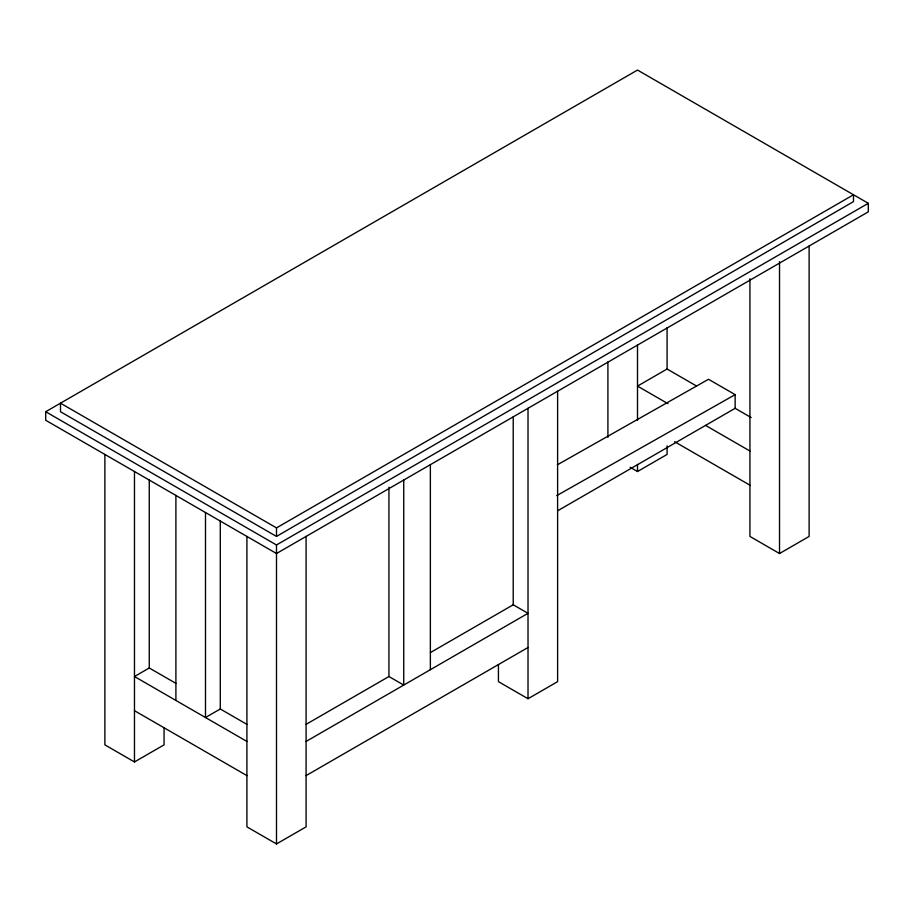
<?xml version="1.0" encoding="UTF-8"?>
<svg xmlns="http://www.w3.org/2000/svg" width="914" height="914" viewBox="0 0 914 914"><rect width="100%" height="100%" fill="white"/><g stroke="black" fill="none" stroke-linecap="round" stroke-linejoin="round"><path stroke-width="1.37" d="M276.496 536.438L853.505 201.594L853.505 194.762L276.496 527.892L60.495 403.188L60.495 411.723L276.496 536.438L276.496 527.892M45.7 411.723L637.504 70.058L868.3 203.308L868.3 211.854L276.496 553.518L45.7 420.269L45.7 411.723L276.496 544.973L868.3 203.308M176.071 683.455L149.268 667.985L134.472 676.52L246.917 741.448M696.331 385.902L667.083 369.016L637.504 386.108L667.963 403.691M557.609 510.812L735.142 408.318L751.171 417.572M247.088 724.459L220.285 708.99L205.49 717.524L205.49 512.526M104.882 454.441L104.882 744.864L134.472 761.945L164.063 744.864L164.063 727.773M630.1 467.248L637.504 471.521L667.083 454.441L667.083 445.895M306.133 724.334L388.941 676.52L403.737 685.066L403.737 480.056M430.403 652.585L513.222 604.771L528.018 613.317L306.087 741.448M306.087 775.609L528.018 647.489M246.917 536.438L246.917 826.862L276.496 843.942L306.087 826.862L306.087 536.438M498.427 664.569L498.427 681.65L528.018 698.73L557.609 681.65L557.609 391.226M749.937 278.759L749.937 536.438L779.528 553.53L809.119 536.438L809.119 246.015M557.357 464.826L708.51 379.276L735.142 394.642L735.142 408.318M556.729 495.628L735.142 394.642M705.551 425.398L749.937 451.025M674.566 441.679L749.937 485.185M134.472 710.692L246.917 775.609M779.528 261.678L779.528 553.53M667.083 327.738L667.083 369.016M637.504 344.818L637.504 420.269M637.504 464.403L637.504 471.521M607.913 361.898L607.913 437.36M528.018 408.307L528.018 698.73M513.222 416.853L513.222 604.771M430.368 464.689L430.368 669.688M388.941 487.185L388.941 676.52M276.496 544.973L276.496 843.942M220.285 521.06L220.285 708.99M175.899 495.434L175.899 700.444M149.268 480.067L149.268 667.985M134.472 471.521L134.472 761.945"/></g></svg>
